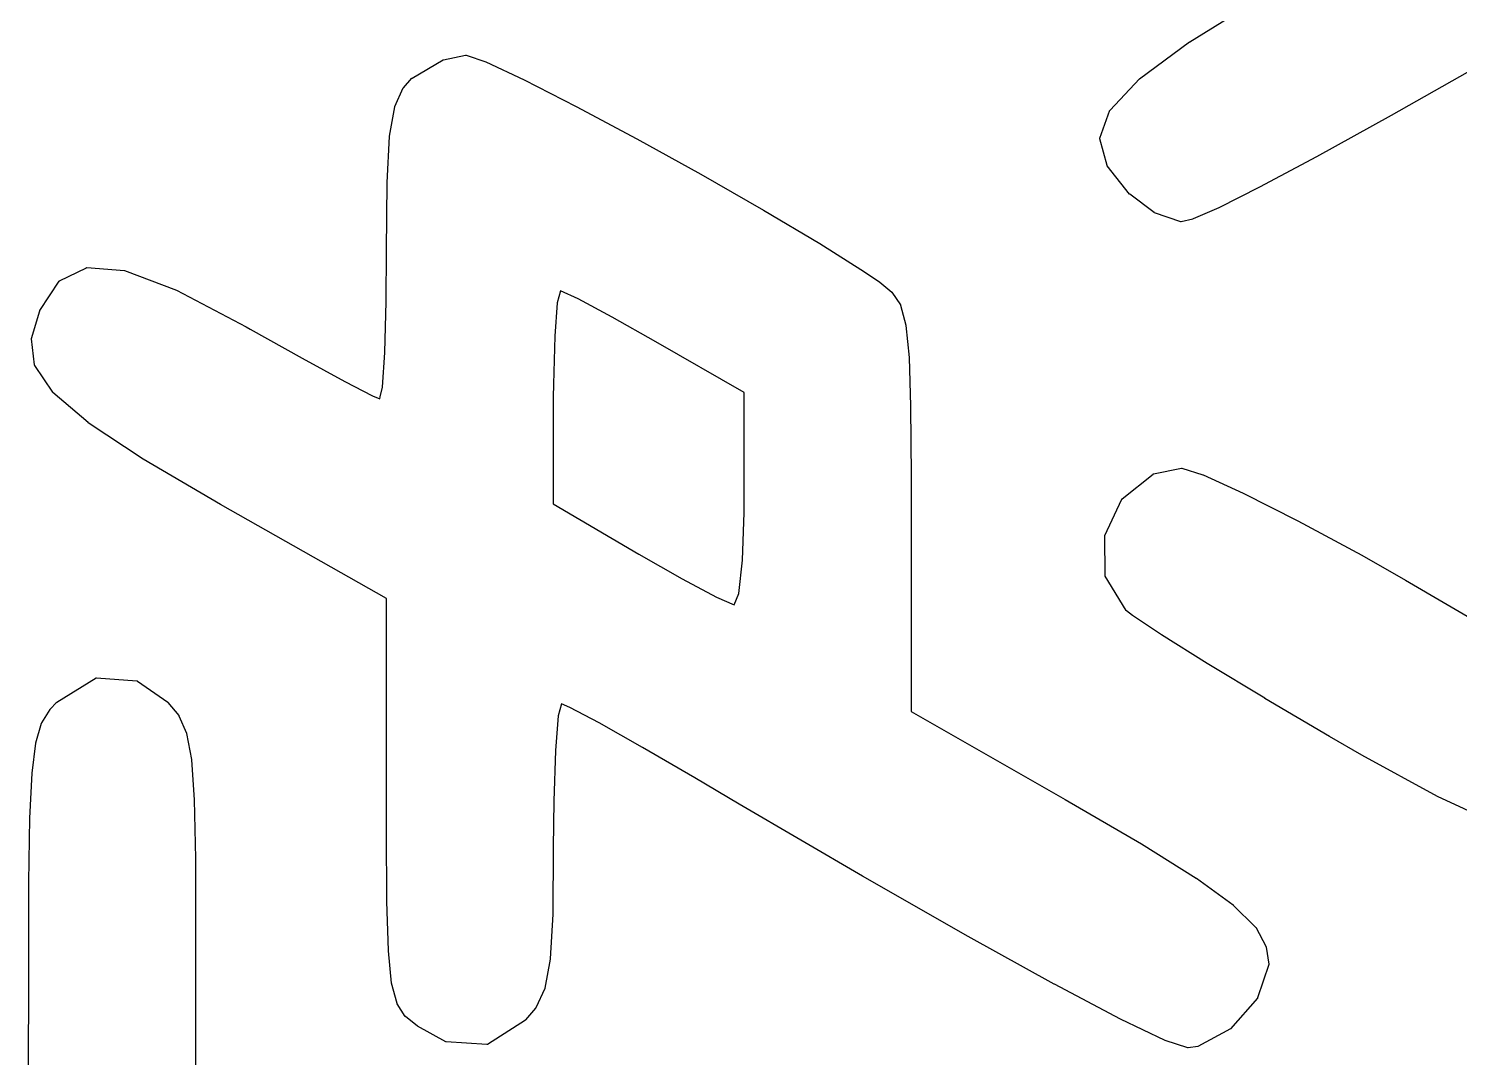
# Model space of a CAD drawing. Extents: x 175 to 215.1, y -115.1 to -74.9.
# Drawn here: x 181.07 to 189.88, y -97.1 to -90.77 of the extents above; entities that cross this region are included whole.
import ezdxf

# ---------------------------------------------------------------- set-up
doc = ezdxf.new("R2010")
doc.units = 0
doc.layers.add('BLACK', color=7, linetype='CONTINUOUS')

msp = doc.modelspace()

# ---------------------------------------------------------------- linework, layer by layer
at = {"layer": 'BLACK', "linetype": 'CONTINUOUS'}
for p, q in [((188.219, -90.8486), (188.666, -90.572)), ((187.91, -91.076), (188.218, -90.8489)), ((188.218, -90.8487), (188.219, -90.8486)), ((188.218, -90.8488), (188.218, -90.8487)), ((188.218, -90.8489), (188.218, -90.8488)), ((183.626, -90.9599), (183.763, -90.9311)), ((183.763, -90.9311), (183.763, -90.9311)), ((183.763, -90.9311), (183.764, -90.9311)), ((183.764, -90.9311), (183.764, -90.931)), ((183.764, -90.931), (183.764, -90.931)), ((183.764, -90.931), (183.764, -90.931)), ((183.764, -90.931), (183.764, -90.931)), ((183.764, -90.931), (183.765, -90.931)), ((183.765, -90.931), (183.765, -90.9311)), ((183.765, -90.9311), (183.765, -90.9311)), ((183.765, -90.9311), (183.765, -90.9312)), ((183.765, -90.9312), (183.766, -90.9313)), ((183.766, -90.9313), (183.887, -90.9718)), ((183.434, -91.0718), (183.625, -90.9605)), ((183.625, -90.9604), (183.625, -90.9602)), ((183.625, -90.9602), (183.626, -90.9602)), ((183.625, -90.9605), (183.625, -90.9604)), ((183.625, -90.9605), (183.625, -90.9605)), ((183.626, -90.96), (183.626, -90.9599)), ((183.626, -90.9601), (183.626, -90.96)), ((183.626, -90.9602), (183.626, -90.9601)), ((183.887, -90.9718), (183.888, -90.9719)), ((183.888, -90.9719), (183.888, -90.972)), ((183.888, -90.972), (183.888, -90.972)), ((183.888, -90.972), (184.124, -91.0825)), ((190.035, -90.9768), (189.458, -91.3024)), ((183.38, -91.1311), (183.432, -91.0728)), ((183.432, -91.0727), (183.433, -91.0726)), ((183.432, -91.0728), (183.432, -91.0727)), ((183.433, -91.0719), (183.434, -91.0718)), ((183.433, -91.0721), (183.433, -91.0719)), ((183.433, -91.0722), (183.433, -91.0721)), ((183.433, -91.0724), (183.433, -91.0722)), ((183.433, -91.0726), (183.433, -91.0724)), ((184.124, -91.0825), (184.124, -91.0825)), ((184.124, -91.0825), (184.124, -91.0825)), ((184.124, -91.0825), (184.124, -91.0825)), ((184.124, -91.0825), (184.444, -91.2459)), ((187.73, -91.2686), (187.909, -91.0766)), ((187.909, -91.0765), (187.91, -91.0763)), ((187.909, -91.0766), (187.909, -91.0765)), ((187.909, -91.0766), (187.909, -91.0766)), ((187.909, -91.0766), (187.909, -91.0766)), ((187.909, -91.0766), (187.909, -91.0766)), ((187.91, -91.0763), (187.91, -91.076)), ((183.327, -91.2468), (183.379, -91.1324)), ((183.379, -91.1319), (183.38, -91.1317)), ((183.379, -91.1321), (183.379, -91.1319)), ((183.379, -91.1323), (183.379, -91.1321)), ((183.379, -91.1324), (183.379, -91.1323)), ((183.38, -91.1313), (183.38, -91.1311)), ((183.38, -91.1315), (183.38, -91.1313)), ((183.38, -91.1317), (183.38, -91.1315)), ((183.295, -91.4303), (183.327, -91.248)), ((183.327, -91.2469), (183.327, -91.2468)), ((183.327, -91.247), (183.327, -91.2469)), ((183.327, -91.2474), (183.327, -91.247)), ((183.327, -91.2477), (183.327, -91.2474)), ((183.327, -91.2478), (183.327, -91.2477)), ((183.327, -91.248), (183.327, -91.2478)), ((183.327, -91.248), (183.327, -91.248)), ((184.444, -91.2459), (184.444, -91.2459)), ((184.444, -91.2459), (184.444, -91.2459)), ((184.444, -91.2459), (184.444, -91.2459)), ((184.444, -91.2459), (184.817, -91.4452)), ((187.666, -91.4418), (187.728, -91.2704)), ((187.728, -91.2704), (187.729, -91.2703)), ((187.729, -91.2694), (187.73, -91.2687)), ((187.729, -91.2703), (187.729, -91.2694)), ((187.729, -91.2694), (187.729, -91.2694)), ((187.729, -91.2694), (187.729, -91.2694)), ((187.729, -91.2694), (187.729, -91.2694)), ((187.73, -91.2687), (187.73, -91.2686)), ((187.73, -91.2687), (187.73, -91.2687)), ((189.458, -91.3025), (188.999, -91.5565)), ((189.458, -91.3024), (189.458, -91.3025)), ((189.458, -91.3025), (189.458, -91.3025)), ((183.28, -91.7148), (183.295, -91.4309)), ((183.295, -91.4306), (183.295, -91.4303)), ((183.295, -91.4308), (183.295, -91.4306)), ((183.295, -91.4309), (183.295, -91.4308)), ((184.817, -91.4452), (184.817, -91.4452)), ((184.817, -91.4452), (184.817, -91.4452)), ((184.817, -91.4452), (185.211, -91.6635)), ((187.666, -91.4419), (187.666, -91.4418)), ((187.666, -91.4423), (187.666, -91.4419)), ((187.666, -91.4419), (187.666, -91.4419)), ((187.666, -91.4428), (187.666, -91.4423)), ((187.666, -91.4432), (187.666, -91.4428)), ((187.666, -91.4428), (187.666, -91.4428)), ((187.666, -91.4428), (187.666, -91.4428)), ((187.666, -91.4438), (187.666, -91.4432)), ((187.666, -91.4442), (187.666, -91.4438)), ((187.666, -91.4438), (187.666, -91.4438)), ((187.666, -91.4438), (187.666, -91.4438)), ((187.666, -91.4447), (187.666, -91.4442)), ((187.666, -91.4448), (187.666, -91.4447)), ((187.666, -91.4447), (187.666, -91.4447)), ((187.71, -91.6102), (187.666, -91.4448)), ((187.666, -91.4448), (187.666, -91.4448)), ((188.999, -91.5565), (188.649, -91.7439)), ((188.999, -91.5565), (188.999, -91.5565)), ((187.71, -91.6103), (187.71, -91.6102)), ((187.71, -91.6102), (187.71, -91.6102)), ((187.71, -91.6107), (187.71, -91.6103)), ((187.71, -91.6111), (187.71, -91.6107)), ((187.71, -91.6112), (187.71, -91.6111)), ((187.71, -91.6111), (187.71, -91.6111)), ((187.71, -91.6116), (187.71, -91.6112)), ((187.71, -91.612), (187.71, -91.6116)), ((187.711, -91.612), (187.71, -91.612)), ((187.71, -91.612), (187.71, -91.612)), ((187.849, -91.7858), (187.711, -91.612)), ((187.711, -91.612), (187.711, -91.612)), ((183.276, -92.1343), (183.28, -91.715)), ((183.28, -91.7149), (183.28, -91.7148)), ((183.28, -91.715), (183.28, -91.7149)), ((183.28, -91.715), (183.28, -91.715)), ((185.211, -91.6635), (185.211, -91.6636)), ((185.211, -91.6636), (185.211, -91.6636)), ((185.211, -91.6636), (185.597, -91.8839)), ((187.849, -91.7859), (187.849, -91.7858)), ((187.85, -91.7859), (187.849, -91.7859)), ((187.85, -91.7862), (187.85, -91.7859)), ((187.85, -91.7865), (187.85, -91.7862)), ((187.85, -91.7866), (187.85, -91.7865)), ((187.85, -91.7865), (187.85, -91.7865)), ((187.85, -91.7867), (187.85, -91.7866)), ((188, -91.8994), (187.85, -91.7867)), ((188.649, -91.744), (188.398, -91.8697)), ((188.649, -91.7439), (188.649, -91.7439)), ((188.649, -91.7439), (188.649, -91.7439)), ((188.649, -91.7439), (188.649, -91.744)), ((185.597, -91.8839), (185.597, -91.884)), ((185.597, -91.884), (185.597, -91.884)), ((185.597, -91.884), (185.597, -91.884)), ((185.597, -91.884), (185.942, -92.0894)), ((188, -91.8995), (188, -91.8994)), ((188, -91.8997), (188, -91.8995)), ((188, -91.8998), (188, -91.8997)), ((188, -91.8999), (188, -91.8998)), ((188.001, -91.9), (188, -91.8999)), ((188.001, -91.9001), (188.001, -91.9)), ((188.001, -91.9002), (188.001, -91.9001)), ((188.164, -91.9567), (188.001, -91.9002)), ((188.398, -91.8698), (188.239, -91.9388)), ((188.398, -91.8697), (188.398, -91.8697)), ((188.398, -91.8697), (188.398, -91.8697)), ((188.398, -91.8697), (188.398, -91.8698)), ((188.164, -91.9568), (188.164, -91.9567)), ((188.165, -91.9569), (188.164, -91.9568)), ((188.165, -91.957), (188.165, -91.9569)), ((188.165, -91.9569), (188.165, -91.9569)), ((188.166, -91.957), (188.165, -91.957)), ((188.165, -91.957), (188.165, -91.957)), ((188.167, -91.9569), (188.166, -91.9569)), ((188.166, -91.9569), (188.166, -91.957)), ((188.166, -91.957), (188.166, -91.957)), ((188.166, -91.957), (188.166, -91.957)), ((188.238, -91.939), (188.167, -91.9569)), ((188.167, -91.9569), (188.167, -91.9569)), ((188.239, -91.9388), (188.238, -91.9388)), ((188.238, -91.9388), (188.238, -91.9389)), ((188.238, -91.9389), (188.238, -91.939)), ((185.942, -92.0894), (185.942, -92.0895)), ((185.942, -92.0895), (185.942, -92.0895)), ((185.942, -92.0895), (185.942, -92.0895)), ((185.942, -92.0895), (186.217, -92.2631)), ((183.274, -92.4455), (183.276, -92.1344)), ((183.276, -92.1344), (183.276, -92.1343)), ((181.265, -92.3202), (181.43, -92.2384)), ((181.43, -92.2381), (181.431, -92.238)), ((181.43, -92.2382), (181.43, -92.2381)), ((181.43, -92.2383), (181.43, -92.2382)), ((181.43, -92.2384), (181.43, -92.2383)), ((181.431, -92.238), (181.431, -92.2379)), ((181.431, -92.2379), (181.431, -92.2379)), ((181.431, -92.2379), (181.432, -92.2379)), ((181.431, -92.238), (181.431, -92.238)), ((181.432, -92.2379), (181.432, -92.2378)), ((181.432, -92.2378), (181.432, -92.2379)), ((181.432, -92.2379), (181.432, -92.2378)), ((181.432, -92.2378), (181.663, -92.2562)), ((181.663, -92.2562), (181.663, -92.2562)), ((181.663, -92.2562), (181.663, -92.2562)), ((181.663, -92.2562), (181.664, -92.2563)), ((181.664, -92.2563), (181.664, -92.2563)), ((181.664, -92.2563), (181.664, -92.2564)), ((181.664, -92.2564), (181.664, -92.2565)), ((181.664, -92.2565), (181.665, -92.2565)), ((181.665, -92.2565), (181.983, -92.377)), ((186.217, -92.2631), (186.217, -92.2632)), ((186.217, -92.2632), (186.217, -92.2632)), ((186.217, -92.2632), (186.217, -92.2632)), ((186.217, -92.2632), (186.311, -92.3276)), ((181.144, -92.5019), (181.263, -92.3219)), ((181.263, -92.3218), (181.264, -92.3216)), ((181.263, -92.3219), (181.263, -92.3218)), ((181.264, -92.3209), (181.265, -92.3207)), ((181.264, -92.3211), (181.264, -92.3209)), ((181.264, -92.3212), (181.264, -92.3211)), ((181.264, -92.3213), (181.264, -92.3212)), ((181.264, -92.3216), (181.264, -92.3213)), ((181.265, -92.3203), (181.265, -92.3202)), ((181.265, -92.3205), (181.265, -92.3203)), ((181.265, -92.3206), (181.265, -92.3205)), ((181.265, -92.3207), (181.265, -92.3206)), ((186.311, -92.3276), (186.311, -92.3277)), ((186.311, -92.3277), (186.311, -92.3278)), ((186.311, -92.3278), (186.311, -92.3279)), ((186.311, -92.3279), (186.385, -92.3886)), ((181.983, -92.377), (181.983, -92.377)), ((181.983, -92.377), (181.984, -92.3771)), ((181.984, -92.3771), (181.984, -92.3772)), ((181.984, -92.3772), (182.412, -92.6017)), ((184.347, -92.3811), (184.327, -92.4541)), ((184.455, -92.4309), (184.347, -92.3811)), ((184.347, -92.3811), (184.347, -92.3811)), ((184.664, -92.5424), (184.455, -92.4309)), ((186.385, -92.3886), (186.385, -92.3887)), ((186.385, -92.3887), (186.385, -92.3888)), ((186.385, -92.3888), (186.386, -92.3889)), ((186.386, -92.3889), (186.386, -92.3892)), ((186.386, -92.3892), (186.386, -92.3894)), ((186.386, -92.3894), (186.386, -92.3895)), ((186.386, -92.3895), (186.386, -92.3897)), ((186.386, -92.3897), (186.438, -92.4677)), ((181.091, -92.6734), (181.143, -92.5032)), ((181.143, -92.5031), (181.144, -92.503)), ((181.143, -92.5032), (181.143, -92.5031)), ((181.144, -92.5021), (181.144, -92.5019)), ((181.144, -92.5022), (181.144, -92.5021)), ((181.144, -92.5025), (181.144, -92.5022)), ((181.144, -92.5028), (181.144, -92.5025)), ((181.144, -92.503), (181.144, -92.5028)), ((183.265, -92.7597), (183.274, -92.4455)), ((184.327, -92.4541), (184.311, -92.6601)), ((186.438, -92.4677), (186.438, -92.4678)), ((186.438, -92.4678), (186.438, -92.468)), ((186.438, -92.468), (186.438, -92.4682)), ((186.438, -92.4682), (186.438, -92.4684)), ((186.438, -92.4684), (186.438, -92.4686)), ((186.438, -92.4686), (186.438, -92.4689)), ((186.438, -92.4689), (186.439, -92.4692)), ((186.439, -92.4692), (186.472, -92.5927)), ((182.412, -92.6017), (182.412, -92.6017)), ((182.412, -92.6017), (182.412, -92.6017)), ((182.412, -92.6017), (182.412, -92.6017)), ((182.412, -92.6017), (182.437, -92.6157)), ((182.437, -92.6157), (182.437, -92.6157)), ((182.437, -92.6157), (182.757, -92.7953)), ((184.934, -92.6941), (184.664, -92.5424)), ((186.472, -92.5927), (186.472, -92.5928)), ((186.472, -92.5928), (186.472, -92.5932)), ((186.472, -92.5932), (186.472, -92.5936)), ((186.472, -92.5936), (186.492, -92.791)), ((181.091, -92.6735), (181.091, -92.6734)), ((181.091, -92.6734), (181.091, -92.6734)), ((181.091, -92.6739), (181.091, -92.6735)), ((181.091, -92.6744), (181.091, -92.6739)), ((181.091, -92.6749), (181.091, -92.6744)), ((181.091, -92.6744), (181.091, -92.6744)), ((181.091, -92.6744), (181.091, -92.6744)), ((181.091, -92.6753), (181.091, -92.6749)), ((181.091, -92.6754), (181.091, -92.6753)), ((181.091, -92.6755), (181.091, -92.6754)), ((181.091, -92.6754), (181.091, -92.6754)), ((181.111, -92.8369), (181.091, -92.6755)), ((184.311, -92.6601), (184.303, -92.9545)), ((185.478, -93.007), (184.934, -92.6941)), ((183.251, -92.973), (183.265, -92.7597)), ((186.492, -92.791), (186.492, -92.7911)), ((186.492, -92.7911), (186.492, -92.7912)), ((186.492, -92.7912), (186.492, -92.7914)), ((186.492, -92.7914), (186.501, -93.0911)), ((181.111, -92.8371), (181.111, -92.8369)), ((181.111, -92.8372), (181.111, -92.8371)), ((181.111, -92.8376), (181.111, -92.8372)), ((181.112, -92.8379), (181.111, -92.8376)), ((181.112, -92.838), (181.112, -92.8379)), ((181.112, -92.8382), (181.112, -92.838)), ((181.112, -92.8385), (181.112, -92.8382)), ((181.112, -92.8388), (181.112, -92.8385)), ((181.112, -92.8389), (181.112, -92.8388)), ((181.112, -92.839), (181.112, -92.8389)), ((181.112, -92.8391), (181.112, -92.839)), ((181.223, -93.0044), (181.112, -92.8391)), ((182.757, -92.7953), (182.757, -92.7953)), ((182.757, -92.7953), (183.019, -92.9385)), ((183.019, -92.9385), (183.191, -93.0274)), ((184.303, -92.9545), (184.302, -93.0344)), ((181.223, -93.0045), (181.223, -93.0044)), ((181.223, -93.0047), (181.223, -93.0045)), ((181.223, -93.0049), (181.223, -93.0047)), ((181.223, -93.0052), (181.223, -93.0049)), ((181.223, -93.0053), (181.223, -93.0052)), ((181.223, -93.0054), (181.223, -93.0053)), ((181.44, -93.1916), (181.223, -93.0054)), ((181.223, -93.0054), (181.223, -93.0054)), ((183.191, -93.0274), (183.235, -93.0457)), ((183.235, -93.0457), (183.237, -93.0333)), ((183.237, -93.0333), (183.251, -92.973)), ((183.237, -93.0333), (183.237, -93.0333)), ((184.302, -93.0344), (184.302, -93.6906)), ((185.478, -93.6633), (185.478, -93.007)), ((186.501, -93.0911), (186.501, -93.0911)), ((186.501, -93.0911), (186.501, -93.0911)), ((186.501, -93.0911), (186.501, -93.0912)), ((186.501, -93.0912), (186.504, -93.5214)), ((181.44, -93.1917), (181.44, -93.1916)), ((181.44, -93.1919), (181.44, -93.1917)), ((181.44, -93.192), (181.44, -93.1919)), ((181.779, -93.4158), (181.44, -93.192)), ((181.779, -93.4159), (181.779, -93.4158)), ((181.779, -93.416), (181.779, -93.4159)), ((181.779, -93.4159), (181.779, -93.4159)), ((182.255, -93.6945), (181.779, -93.416)), ((187.995, -93.5068), (188.168, -93.4711)), ((188.168, -93.4711), (188.168, -93.471)), ((188.168, -93.471), (188.168, -93.471)), ((188.168, -93.471), (188.169, -93.471)), ((188.168, -93.4711), (188.168, -93.4711)), ((188.168, -93.4711), (188.168, -93.4711)), ((188.169, -93.471), (188.169, -93.471)), ((188.169, -93.471), (188.169, -93.4711)), ((188.169, -93.471), (188.169, -93.471)), ((188.169, -93.4711), (188.17, -93.4711)), ((188.17, -93.4711), (188.17, -93.4712)), ((188.17, -93.4712), (188.17, -93.4712)), ((188.17, -93.4712), (188.3, -93.5119)), ((186.504, -93.5214), (186.504, -93.5214)), ((186.504, -93.5214), (186.504, -93.7195)), ((187.802, -93.6599), (187.993, -93.5078)), ((187.993, -93.5074), (187.994, -93.5072)), ((187.993, -93.5076), (187.993, -93.5074)), ((187.993, -93.5077), (187.993, -93.5076)), ((187.993, -93.5078), (187.993, -93.5077)), ((187.993, -93.5078), (187.993, -93.5078)), ((187.994, -93.507), (187.995, -93.5069)), ((187.994, -93.5071), (187.994, -93.507)), ((187.994, -93.5072), (187.994, -93.5071)), ((187.994, -93.5072), (187.994, -93.5072)), ((187.995, -93.5069), (187.995, -93.5068)), ((187.995, -93.5069), (187.995, -93.5069)), ((188.3, -93.5119), (188.3, -93.512)), ((188.3, -93.512), (188.301, -93.5121)), ((188.301, -93.5121), (188.301, -93.5122)), ((188.301, -93.5122), (188.548, -93.6247)), ((185.477, -93.7441), (185.478, -93.6633)), ((187.696, -93.886), (187.8, -93.6617)), ((187.8, -93.6617), (187.801, -93.6615)), ((187.8, -93.6617), (187.8, -93.6617)), ((187.801, -93.6604), (187.802, -93.6601)), ((187.801, -93.6606), (187.801, -93.6604)), ((187.801, -93.6607), (187.801, -93.6606)), ((187.801, -93.6608), (187.801, -93.6607)), ((187.801, -93.6611), (187.801, -93.6608)), ((187.801, -93.6614), (187.801, -93.6611)), ((187.801, -93.6615), (187.801, -93.6614)), ((187.802, -93.66), (187.802, -93.6599)), ((187.802, -93.6601), (187.802, -93.66)), ((188.548, -93.6247), (188.548, -93.6247)), ((188.548, -93.6247), (188.548, -93.6247)), ((188.548, -93.6247), (188.548, -93.6248)), ((188.548, -93.6248), (188.883, -93.7946)), ((183.276, -94.2728), (182.255, -93.6945)), ((182.255, -93.6945), (182.255, -93.6945)), ((182.255, -93.6945), (182.255, -93.6945)), ((184.302, -93.6906), (184.829, -93.9996)), ((185.466, -94.0375), (185.477, -93.7441)), ((186.504, -93.7195), (186.504, -94.9682)), ((188.883, -93.7946), (188.883, -93.7947)), ((188.883, -93.7947), (188.883, -93.7947)), ((188.883, -93.7947), (188.883, -93.7947)), ((188.883, -93.7947), (189.277, -94.0074)), ((187.696, -93.8861), (187.696, -93.886)), ((187.696, -93.8862), (187.696, -93.8861)), ((187.696, -93.8866), (187.696, -93.8862)), ((187.696, -93.8869), (187.696, -93.8866)), ((187.696, -93.887), (187.696, -93.8869)), ((187.696, -93.8871), (187.696, -93.887)), ((187.696, -93.8875), (187.696, -93.8871)), ((187.696, -93.8879), (187.696, -93.8875)), ((187.696, -93.888), (187.696, -93.8879)), ((187.696, -93.8881), (187.696, -93.888)), ((187.696, -93.8882), (187.696, -93.8881)), ((187.698, -94.1325), (187.696, -93.8882)), ((184.829, -93.9996), (185.096, -94.1522)), ((189.277, -94.0074), (189.277, -94.0075)), ((189.277, -94.0075), (189.277, -94.0075)), ((189.277, -94.0075), (189.277, -94.0075)), ((189.277, -94.0075), (189.547, -94.1595)), ((185.444, -94.2415), (185.466, -94.0375)), ((185.096, -94.1522), (185.306, -94.2642)), ((187.698, -94.1328), (187.698, -94.1325)), ((187.698, -94.1332), (187.698, -94.1328)), ((187.698, -94.1333), (187.698, -94.1332)), ((187.698, -94.1335), (187.698, -94.1333)), ((187.698, -94.1338), (187.698, -94.1335)), ((187.698, -94.1341), (187.698, -94.1338)), ((187.698, -94.1343), (187.698, -94.1341)), ((187.698, -94.1344), (187.698, -94.1343)), ((187.699, -94.1347), (187.698, -94.1344)), ((187.699, -94.135), (187.699, -94.1347)), ((187.828, -94.3474), (187.699, -94.135)), ((187.699, -94.135), (187.699, -94.135)), ((189.547, -94.1595), (189.547, -94.1595)), ((189.547, -94.1595), (189.547, -94.1595)), ((189.547, -94.1595), (189.547, -94.1595)), ((189.547, -94.1595), (190.06, -94.46)), ((183.276, -95.5192), (183.276, -94.2728)), ((185.306, -94.2642), (185.416, -94.3128)), ((185.416, -94.3128), (185.444, -94.2415)), ((187.828, -94.3477), (187.828, -94.3474)), ((187.828, -94.348), (187.828, -94.3477)), ((187.828, -94.3481), (187.828, -94.348)), ((187.828, -94.3482), (187.828, -94.3481)), ((187.829, -94.3484), (187.828, -94.3482)), ((187.829, -94.3487), (187.829, -94.3484)), ((187.829, -94.3488), (187.829, -94.3487)), ((187.866, -94.3774), (187.829, -94.3488)), ((187.866, -94.3775), (187.866, -94.3774)), ((187.866, -94.3776), (187.866, -94.3775)), ((187.866, -94.3777), (187.866, -94.3776)), ((188.044, -94.4964), (187.866, -94.3777)), ((188.044, -94.4965), (188.044, -94.4964)), ((188.044, -94.4964), (188.044, -94.4964)), ((188.325, -94.6726), (188.044, -94.4965)), ((188.044, -94.4965), (188.044, -94.4965)), ((188.68, -94.8873), (188.325, -94.6726)), ((188.325, -94.6726), (188.325, -94.6726)), ((188.325, -94.6726), (188.325, -94.6726)), ((181.247, -94.9111), (181.489, -94.7621)), ((181.489, -94.7618), (181.49, -94.7616)), ((181.489, -94.762), (181.489, -94.7618)), ((181.489, -94.7621), (181.489, -94.762)), ((181.489, -94.762), (181.489, -94.762)), ((181.489, -94.762), (181.489, -94.762)), ((181.49, -94.7615), (181.49, -94.7614)), ((181.49, -94.7614), (181.491, -94.7614)), ((181.49, -94.7616), (181.49, -94.7615)), ((181.49, -94.7616), (181.49, -94.7616)), ((181.49, -94.7616), (181.49, -94.7616)), ((181.491, -94.7614), (181.491, -94.7613)), ((181.491, -94.7613), (181.491, -94.7613)), ((181.491, -94.7613), (181.492, -94.7613)), ((181.491, -94.7614), (181.491, -94.7614)), ((181.492, -94.7613), (181.492, -94.7613)), ((181.492, -94.7613), (181.74, -94.78)), ((181.74, -94.78), (181.74, -94.78)), ((181.74, -94.78), (181.741, -94.78)), ((181.741, -94.78), (181.741, -94.7801)), ((181.741, -94.7801), (181.741, -94.7801)), ((181.741, -94.7801), (181.741, -94.7802)), ((181.741, -94.7802), (181.741, -94.7803)), ((181.741, -94.7803), (181.742, -94.7804)), ((181.742, -94.7804), (181.742, -94.7805)), ((181.742, -94.7805), (181.742, -94.7805)), ((181.742, -94.7805), (181.742, -94.7807)), ((181.742, -94.7807), (181.743, -94.7809)), ((181.743, -94.7809), (181.93, -94.9112)), ((188.68, -94.8874), (188.68, -94.8873)), ((189.078, -95.122), (188.68, -94.8874)), ((188.68, -94.8874), (188.68, -94.8874)), ((181.155, -95.0391), (181.206, -94.9556)), ((181.206, -94.9549), (181.246, -94.912)), ((181.206, -94.9552), (181.206, -94.9549)), ((181.206, -94.9556), (181.206, -94.9552)), ((181.206, -94.9556), (181.206, -94.9556)), ((181.246, -94.9113), (181.247, -94.9112)), ((181.246, -94.9115), (181.246, -94.9113)), ((181.246, -94.9117), (181.246, -94.9115)), ((181.246, -94.9118), (181.246, -94.9117)), ((181.246, -94.9119), (181.246, -94.9118)), ((181.246, -94.912), (181.246, -94.9119)), ((181.247, -94.9112), (181.247, -94.9111)), ((181.93, -94.9112), (181.93, -94.9113)), ((181.93, -94.9113), (181.93, -94.9114)), ((181.93, -94.9114), (181.93, -94.9115)), ((181.93, -94.9115), (181.93, -94.9117)), ((181.93, -94.9117), (181.93, -94.9119)), ((181.93, -94.9119), (181.93, -94.912)), ((181.93, -94.912), (181.931, -94.9121)), ((181.931, -94.9121), (181.998, -94.9936)), ((181.998, -94.9936), (181.998, -94.9937)), ((181.998, -94.9937), (181.998, -94.9938)), ((181.998, -94.9938), (181.998, -94.9939)), ((181.998, -94.9939), (181.998, -94.9942)), ((181.998, -94.9942), (181.998, -94.9945)), ((181.998, -94.9945), (181.998, -94.9946)), ((181.998, -94.9946), (181.998, -94.9948)), ((181.998, -94.9948), (182.045, -95.1016)), ((184.333, -94.995), (184.316, -95.2076)), ((184.353, -94.9221), (184.333, -94.995)), ((184.405, -94.9439), (184.353, -94.9221)), ((184.584, -95.0386), (184.405, -94.9439)), ((186.504, -94.9682), (187.453, -95.5104)), ((181.119, -95.1617), (181.154, -95.0403)), ((181.154, -95.0397), (181.155, -95.0393)), ((181.154, -95.04), (181.154, -95.0397)), ((181.154, -95.0401), (181.154, -95.04)), ((181.154, -95.0402), (181.154, -95.0401)), ((181.154, -95.0403), (181.154, -95.0402)), ((181.155, -95.0392), (181.155, -95.0391)), ((181.155, -95.0393), (181.155, -95.0392)), ((184.851, -95.1889), (184.584, -95.0386)), ((181.095, -95.348), (181.118, -95.1624)), ((181.118, -95.162), (181.119, -95.1617)), ((181.118, -95.1624), (181.118, -95.162)), ((181.118, -95.1624), (181.118, -95.1624)), ((182.045, -95.1016), (182.045, -95.1016)), ((182.045, -95.1016), (182.045, -95.1017)), ((182.045, -95.1017), (182.045, -95.1017)), ((182.045, -95.1017), (182.045, -95.1021)), ((182.045, -95.1021), (182.046, -95.1026)), ((182.046, -95.1026), (182.046, -95.1026)), ((182.046, -95.1026), (182.046, -95.1027)), ((182.046, -95.1027), (182.076, -95.2644)), ((189.078, -95.1221), (189.078, -95.122)), ((189.079, -95.1221), (189.078, -95.1221)), ((189.278, -95.2369), (189.079, -95.1221)), ((184.316, -95.2076), (184.305, -95.52)), ((185.173, -95.3765), (184.851, -95.1889)), ((189.278, -95.237), (189.278, -95.2369)), ((189.278, -95.2369), (189.278, -95.2369)), ((189.744, -95.4914), (189.278, -95.237)), ((189.278, -95.237), (189.278, -95.237)), ((182.076, -95.2644), (182.076, -95.2645)), ((182.076, -95.2645), (182.076, -95.2648)), ((182.076, -95.2648), (182.076, -95.265)), ((182.076, -95.265), (182.092, -95.5114)), ((181.082, -95.6244), (181.095, -95.3484)), ((181.095, -95.3481), (181.095, -95.348)), ((181.095, -95.3483), (181.095, -95.3481)), ((181.095, -95.3484), (181.095, -95.3483)), ((185.173, -95.3766), (185.173, -95.3765)), ((185.446, -95.5375), (185.173, -95.3766)), ((182.092, -95.5114), (182.092, -95.5115)), ((182.092, -95.5115), (182.092, -95.5116)), ((182.092, -95.5116), (182.092, -95.5117)), ((182.092, -95.5117), (182.1, -95.8724)), ((183.276, -95.7025), (183.276, -95.5192)), ((184.305, -95.52), (184.302, -95.8044)), ((187.453, -95.5104), (187.453, -95.5104)), ((187.453, -95.5104), (187.453, -95.5104)), ((187.453, -95.5104), (187.921, -95.7828)), ((189.744, -95.4915), (189.744, -95.4914)), ((189.744, -95.4914), (189.744, -95.4914)), ((190.098, -95.6557), (189.744, -95.4915)), ((189.744, -95.4915), (189.744, -95.4915)), ((186.206, -95.9811), (185.446, -95.5375)), ((185.446, -95.5375), (185.446, -95.5375)), ((185.446, -95.5375), (185.446, -95.5375)), ((181.076, -96.0173), (181.082, -95.6246)), ((181.082, -95.6245), (181.082, -95.6244)), ((181.082, -95.6244), (181.082, -95.6244)), ((181.082, -95.6246), (181.082, -95.6245)), ((183.276, -95.7026), (183.276, -95.7025)), ((183.279, -96.1366), (183.276, -95.7026)), ((187.921, -95.7828), (187.921, -95.7829)), ((187.921, -95.7829), (187.921, -95.7829)), ((187.921, -95.7829), (187.921, -95.7829)), ((187.921, -95.7829), (188.259, -95.9936)), ((182.1, -95.8724), (182.1, -95.8725)), ((182.1, -95.8725), (182.1, -95.8725)), ((182.1, -95.8725), (182.1, -95.8725)), ((182.1, -95.8725), (182.101, -96.293)), ((184.302, -95.8044), (184.299, -96.2139)), ((184.302, -95.8044), (184.302, -95.8044)), ((181.075, -96.5531), (181.076, -96.0174)), ((181.076, -96.0174), (181.076, -96.0173)), ((181.076, -96.0173), (181.076, -96.0173)), ((186.855, -96.3518), (186.206, -95.9811)), ((186.206, -95.9811), (186.206, -95.9811)), ((186.206, -95.9811), (186.206, -95.9811)), ((188.259, -95.9936), (188.259, -95.9936)), ((188.259, -95.9936), (188.259, -95.9937)), ((188.259, -95.9937), (188.26, -95.9938)), ((188.26, -95.9938), (188.487, -96.1586)), ((183.279, -96.1367), (183.279, -96.1366)), ((183.279, -96.1366), (183.279, -96.1366)), ((183.279, -96.1366), (183.279, -96.1366)), ((183.288, -96.4392), (183.279, -96.1367)), ((184.299, -96.2142), (184.283, -96.4907)), ((184.299, -96.2139), (184.299, -96.214)), ((184.299, -96.214), (184.299, -96.2141)), ((184.299, -96.2141), (184.299, -96.2142)), ((188.487, -96.1586), (188.487, -96.1587)), ((188.487, -96.1587), (188.487, -96.1589)), ((188.487, -96.1589), (188.487, -96.1591)), ((188.487, -96.1591), (188.624, -96.2943)), ((182.101, -96.293), (182.101, -97.4985)), ((188.624, -96.2943), (188.624, -96.2943)), ((188.624, -96.2943), (188.624, -96.2945)), ((188.624, -96.2945), (188.624, -96.2946)), ((188.624, -96.2946), (188.624, -96.2949)), ((188.624, -96.2949), (188.624, -96.2951)), ((188.624, -96.2951), (188.624, -96.2953)), ((188.624, -96.2953), (188.625, -96.2954)), ((188.625, -96.2954), (188.69, -96.4169)), ((187.385, -96.6461), (186.855, -96.3518)), ((186.855, -96.3518), (186.855, -96.3518)), ((186.855, -96.3518), (186.855, -96.3518)), ((183.288, -96.4394), (183.288, -96.4392)), ((183.288, -96.4395), (183.288, -96.4394)), ((183.288, -96.4396), (183.288, -96.4395)), ((183.307, -96.639), (183.288, -96.4396)), ((184.283, -96.4913), (184.251, -96.6711)), ((184.283, -96.4907), (184.283, -96.4908)), ((184.283, -96.4908), (184.283, -96.4911)), ((184.283, -96.4911), (184.283, -96.4913)), ((188.69, -96.4169), (188.69, -96.4169)), ((188.69, -96.4169), (188.69, -96.4173)), ((188.69, -96.4173), (188.69, -96.4176)), ((188.69, -96.4176), (188.69, -96.4177)), ((188.69, -96.4177), (188.69, -96.4178)), ((188.69, -96.4178), (188.69, -96.4182)), ((188.69, -96.4182), (188.69, -96.4185)), ((188.69, -96.4185), (188.705, -96.5233)), ((181.075, -96.5532), (181.075, -96.5531)), ((181.075, -96.6312), (181.075, -96.5532)), ((188.705, -96.5256), (188.636, -96.7301)), ((188.705, -96.5233), (188.705, -96.5234)), ((188.705, -96.5234), (188.705, -96.5235)), ((188.705, -96.5235), (188.705, -96.5237)), ((188.705, -96.5237), (188.705, -96.524)), ((188.705, -96.524), (188.705, -96.5244)), ((188.705, -96.5244), (188.705, -96.5245)), ((188.705, -96.5245), (188.705, -96.5246)), ((188.705, -96.5246), (188.705, -96.525)), ((188.705, -96.525), (188.705, -96.5253)), ((188.705, -96.5253), (188.705, -96.5255)), ((188.705, -96.5255), (188.705, -96.5256)), ((181.074, -97.1549), (181.075, -96.6313)), ((181.075, -96.6313), (181.075, -96.6312)), ((183.307, -96.6393), (183.307, -96.639)), ((183.307, -96.6397), (183.307, -96.6393)), ((183.307, -96.6398), (183.307, -96.6397)), ((183.341, -96.7642), (183.307, -96.6398)), ((187.386, -96.6461), (187.385, -96.6461)), ((187.385, -96.6461), (187.385, -96.6461)), ((187.386, -96.6462), (187.386, -96.6461)), ((187.792, -96.8607), (187.386, -96.6462)), ((184.25, -96.6723), (184.195, -96.7915)), ((184.251, -96.6714), (184.25, -96.6717)), ((184.25, -96.6717), (184.25, -96.6721)), ((184.25, -96.6721), (184.25, -96.6722)), ((184.25, -96.6722), (184.25, -96.6723)), ((184.251, -96.6711), (184.251, -96.6712)), ((184.251, -96.6712), (184.251, -96.6713)), ((184.251, -96.6713), (184.251, -96.6714)), ((188.635, -96.7318), (188.47, -96.9199)), ((188.636, -96.731), (188.635, -96.7314)), ((188.635, -96.7314), (188.635, -96.7318)), ((188.635, -96.7318), (188.635, -96.7318)), ((188.635, -96.7318), (188.635, -96.7318)), ((188.635, -96.7318), (188.635, -96.7318)), ((188.636, -96.7301), (188.636, -96.7301)), ((188.636, -96.7301), (188.636, -96.7306)), ((188.636, -96.7306), (188.636, -96.731)), ((188.636, -96.731), (188.636, -96.731)), ((188.636, -96.731), (188.636, -96.731)), ((183.341, -96.7645), (183.341, -96.7642)), ((183.341, -96.7648), (183.341, -96.7645)), ((183.341, -96.765), (183.341, -96.7648)), ((183.341, -96.7652), (183.341, -96.765)), ((183.341, -96.7654), (183.341, -96.7652)), ((183.341, -96.7656), (183.341, -96.7654)), ((183.341, -96.7657), (183.341, -96.7656)), ((183.392, -96.8435), (183.341, -96.7657)), ((183.393, -96.8437), (183.392, -96.8435)), ((183.393, -96.8439), (183.393, -96.8437)), ((183.393, -96.8441), (183.393, -96.8439)), ((184.194, -96.7926), (184.132, -96.8659)), ((184.195, -96.7918), (184.194, -96.7921)), ((184.194, -96.7921), (184.194, -96.7924)), ((184.194, -96.7924), (184.194, -96.7925)), ((184.194, -96.7925), (184.194, -96.7926)), ((184.195, -96.7915), (184.195, -96.7916)), ((184.195, -96.7916), (184.195, -96.7917)), ((184.195, -96.7917), (184.195, -96.7918)), ((183.393, -96.8443), (183.393, -96.8441)), ((183.393, -96.8444), (183.393, -96.8443)), ((183.393, -96.8446), (183.393, -96.8444)), ((183.393, -96.8447), (183.393, -96.8446)), ((183.466, -96.9041), (183.393, -96.8447)), ((183.467, -96.9043), (183.466, -96.9041)), ((183.467, -96.9046), (183.467, -96.9043)), ((183.642, -96.9998), (183.467, -96.9046)), ((183.467, -96.9046), (183.467, -96.9046)), ((183.467, -96.9046), (183.467, -96.9046)), ((183.467, -96.9046), (183.467, -96.9046)), ((183.467, -96.9046), (183.467, -96.9046)), ((184.131, -96.8669), (183.897, -97.0158)), ((184.132, -96.8661), (184.131, -96.8663)), ((184.131, -96.8663), (184.131, -96.8664)), ((184.131, -96.8664), (184.131, -96.8666)), ((184.131, -96.8666), (184.131, -96.8667)), ((184.131, -96.8667), (184.131, -96.8669)), ((184.132, -96.8659), (184.132, -96.866)), ((184.132, -96.866), (184.132, -96.8661)), ((187.792, -96.8608), (187.792, -96.8607)), ((187.792, -96.8607), (187.792, -96.8607)), ((187.792, -96.8607), (187.792, -96.8607)), ((188.068, -96.992), (187.792, -96.8608)), ((188.469, -96.921), (188.269, -97.0291)), ((188.47, -96.9205), (188.469, -96.9206)), ((188.469, -96.9206), (188.469, -96.9208)), ((188.469, -96.9208), (188.469, -96.921)), ((188.47, -96.9199), (188.47, -96.9199)), ((188.47, -96.9199), (188.47, -96.9202)), ((188.47, -96.9202), (188.47, -96.9204)), ((188.47, -96.9204), (188.47, -96.9205)), ((183.642, -96.9999), (183.642, -96.9998)), ((183.642, -96.9998), (183.642, -96.9998)), ((183.642, -97), (183.642, -96.9999)), ((183.643, -97.0002), (183.642, -97)), ((183.643, -97.0003), (183.643, -97.0002)), ((183.643, -97.0002), (183.643, -97.0002)), ((183.643, -97.0002), (183.643, -97.0002)), ((183.644, -97.0004), (183.643, -97.0003)), ((183.894, -97.0165), (183.644, -97.0004)), ((183.644, -97.0004), (183.644, -97.0004)), ((183.644, -97.0004), (183.644, -97.0004)), ((183.644, -97.0004), (183.644, -97.0004)), ((183.895, -97.0165), (183.894, -97.0165)), ((183.894, -97.0165), (183.894, -97.0165)), ((183.894, -97.0165), (183.894, -97.0165)), ((183.894, -97.0165), (183.894, -97.0165)), ((183.896, -97.0163), (183.895, -97.0164)), ((183.895, -97.0164), (183.895, -97.0165)), ((183.895, -97.0165), (183.895, -97.0165)), ((183.895, -97.0165), (183.895, -97.0165)), ((183.897, -97.0159), (183.896, -97.016)), ((183.896, -97.016), (183.896, -97.0162)), ((183.896, -97.0162), (183.896, -97.0162)), ((183.896, -97.0162), (183.896, -97.0163)), ((183.897, -97.0158), (183.897, -97.0158)), ((183.897, -97.0158), (183.897, -97.0158)), ((183.897, -97.0158), (183.897, -97.0159)), ((188.068, -96.9921), (188.068, -96.992)), ((188.068, -96.9922), (188.068, -96.9921)), ((188.207, -97.0368), (188.068, -96.9922)), ((188.068, -96.9922), (188.068, -96.9922)), ((188.207, -97.0369), (188.207, -97.0368)), ((188.207, -97.0368), (188.207, -97.0368)), ((188.207, -97.0368), (188.207, -97.0368)), ((188.208, -97.037), (188.207, -97.0369)), ((188.209, -97.037), (188.208, -97.037)), ((188.208, -97.037), (188.208, -97.037)), ((188.208, -97.037), (188.208, -97.037)), ((188.208, -97.037), (188.208, -97.037)), ((188.268, -97.0296), (188.209, -97.037)), ((188.209, -97.037), (188.209, -97.037)), ((188.209, -97.037), (188.209, -97.037)), ((188.209, -97.037), (188.209, -97.037)), ((188.269, -97.0293), (188.268, -97.0294)), ((188.268, -97.0294), (188.268, -97.0294)), ((188.268, -97.0294), (188.268, -97.0295)), ((188.268, -97.0295), (188.268, -97.0295)), ((188.268, -97.0295), (188.268, -97.0296)), ((188.269, -97.0291), (188.269, -97.0291)), ((188.269, -97.0291), (188.269, -97.0293))]:
    msp.add_line(p, q, dxfattribs=at)

doc.saveas('drawing.dxf')
